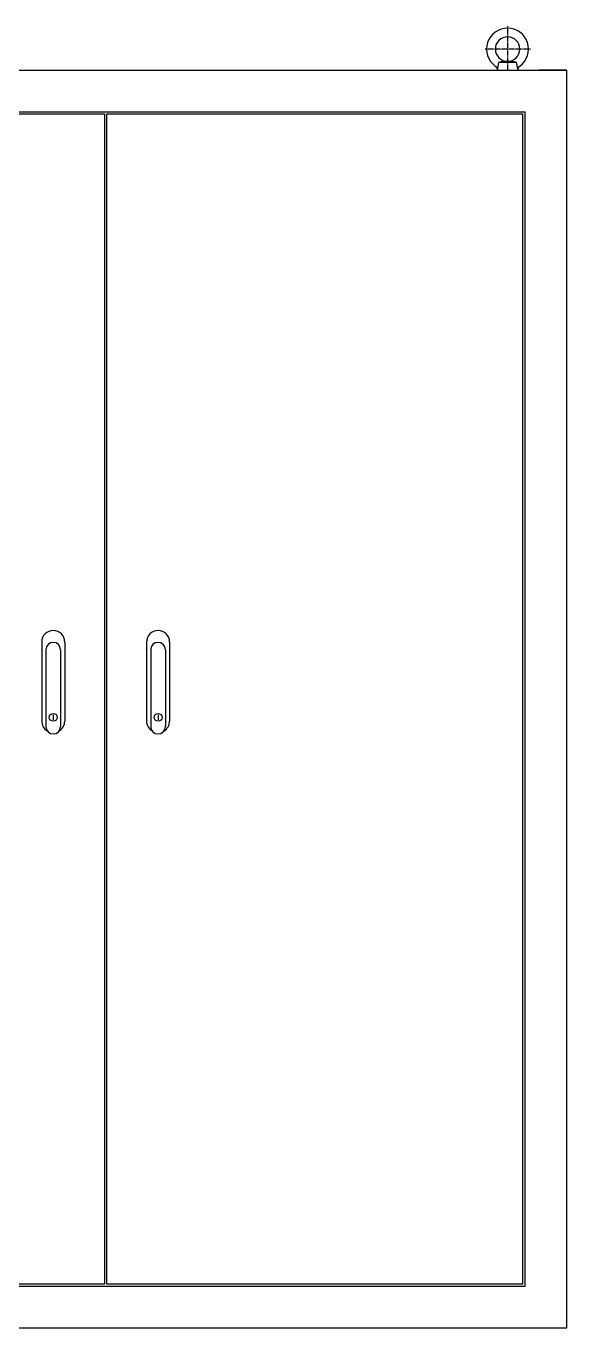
# Model space of a CAD drawing. Header units: inches. Extents: x 0 to 18221, y 0 to 6752.
# Drawn here: x 4490 to 5264, y 1378 to 3241 of the extents above; entities that cross this region are included whole.
import ezdxf

# ---------------------------------------------------------------- set-up
doc = ezdxf.new("R2010")
doc.units = ezdxf.units.IN
doc.header["$MEASUREMENT"] = 0
doc.linetypes.add('CENTER', pattern=[2, 1.25, -0.25, 0.25, -0.25])
doc.layers.add('CENTER', color=1, linetype='CENTER')

# ---------------------------------------------------------------- blocks, each defined once
blk = doc.blocks.new('M16 아이볼트')
blk.add_line((3745.9, 36354.6), (3772, 36354.6))
blk.add_lwpolyline([(3743.9, 36343.6), (3745.9, 36354.6, -0.114851), (3772, 36354.6), (3773.9, 36343.6), (3743.9, 36343.6, 0.262639), (3741.3, 36349.3, -3.080902), (3776.5, 36349.3, 0.262639), (3773.9, 36343.6)], format="xyb")
blk.add_circle((3758.9, 36373.6), 17.5)
at = {"layer": 'CENTER'}
for p, q in [((3758.9, 36406.6), (3758.9, 36343.6)), ((3725.9, 36373.6), (3791.9, 36373.6))]:
    blk.add_line(p, q, dxfattribs=at)

msp = doc.modelspace()

# ---------------------------------------------------------------- linework, layer by layer
at = {"color": 3}
for p, q in [((3744.3305, 3178.2441, 0.0102), (5164.3305, 3178.2441, 0.0102)), ((3744.3305, 3178.2441, 0.0102), (5264.3305, 3178.2441, 0.0102)), ((5264.3305, 1378.2441, 0.0102), (5264.3305, 3178.2441, 0.0102)), ((5264.3305, 1378.2441, 0.0102), (5264.3305, 3178.2441, 0.0102)), ((3804.3305, 3118.2441, 0.0102), (5104.3305, 3118.2441, 0.0102)), ((3804.3305, 3118.2441, 0.0102), (5204.3305, 3118.2441, 0.0102)), ((5204.3305, 1438.2441, 0.0102), (5204.3305, 3118.2441, 0.0102)), ((5204.3305, 1438.2441, 0.0102), (5204.3305, 3118.2441, 0.0102)), ((3804.3305, 1438.2441, 0.0102), (5104.3305, 1438.2441, 0.0102)), ((3804.3305, 1438.2441, 0.0102), (5204.3305, 1438.2441, 0.0102)), ((3744.3305, 1378.2441, 0.0102), (5164.3305, 1378.2441, 0.0102)), ((3744.3305, 1378.2441, 0.0102), (5264.3305, 1378.2441, 0.0102))]:
    msp.add_line(p, q, dxfattribs=at)
for p, q in [((5264.3305, 3178.2441, 0.0102), (5224.3305, 3178.2441, 0.0102)), ((4512.8305, 2359.7441, 0.0102), (4512.8305, 2246.7441, 0.0102)), ((4512.8305, 2359.7441, 0.0102), (4512.8305, 2246.7441, 0.0102)), ((4518.8305, 2348.7441, 0.0102), (4518.8305, 2238.7441, 0.0102)), ((4518.8305, 2348.7441, 0.0102), (4518.8305, 2238.7441, 0.0102)), ((4539.8305, 2348.7441, 0.0102), (4539.8305, 2238.7441, 0.0102)), ((4539.8305, 2348.7441, 0.0102), (4539.8305, 2238.7441, 0.0102)), ((4545.8305, 2359.7441, 0.0102), (4545.8305, 2246.7441, 0.0102)), ((4545.8305, 2359.7441, 0.0102), (4545.8305, 2246.7441, 0.0102)), ((4662.8305, 2359.7441, 0.0102), (4662.8305, 2246.7441, 0.0102)), ((4662.8305, 2359.7441, 0.0102), (4662.8305, 2246.7441, 0.0102)), ((4668.8305, 2348.7441, 0.0102), (4668.8305, 2238.7441, 0.0102)), ((4668.8305, 2348.7441, 0.0102), (4668.8305, 2238.7441, 0.0102)), ((4689.8305, 2348.7441, 0.0102), (4689.8305, 2238.7441, 0.0102)), ((4689.8305, 2348.7441, 0.0102), (4689.8305, 2238.7441, 0.0102)), ((4695.8305, 2359.7441, 0.0102), (4695.8305, 2246.7441, 0.0102)), ((4695.8305, 2359.7441, 0.0102), (4695.8305, 2246.7441, 0.0102)), ((4529.3305, 2255.696, 0.0102), (4529.3305, 2248.3412, 0.0102)), ((4529.3305, 2255.696, 0.0102), (4529.3305, 2248.3412, 0.0102)), ((4679.3305, 2255.696, 0.0102), (4679.3305, 2248.3412, 0.0102)), ((4679.3305, 2255.696, 0.0102), (4679.3305, 2248.3412, 0.0102))]:
    msp.add_line(p, q)
at = {"color": 3, "elevation": 0.0102}
for points in [[(3807.3305, 3115.2441), (3807.3305, 1441.2441), (4603.3305, 1441.2441), (4603.3305, 3115.2441)], [(5201.3305, 3115.2441), (4605.3305, 3115.2441), (4605.3305, 1441.2441), (5201.3305, 1441.2441)]]:
    msp.add_lwpolyline(points, close=True, dxfattribs=at)
for centre in [(4529.3305, 2252.0186, 0.0102), (4529.3305, 2252.0186, 0.0102), (4679.3305, 2252.0186, 0.0102), (4679.3305, 2252.0186, 0.0102)]:
    msp.add_circle(centre, 5.6774)
for centre, radius, start, end in [((4529.3305, 2359.7441, 0.0102), 16.5, 0, 180), ((4529.3305, 2359.7441, 0.0102), 16.5, 0, 180), ((4679.3305, 2359.7441, 0.0102), 16.5, 0, 180), ((4679.3305, 2359.7441, 0.0102), 16.5, 0, 180), ((4529.3305, 2348.7441, 0.0102), 10.5, 0, 180), ((4529.3305, 2348.7441, 0.0102), 10.5, 0, 180), ((4679.3305, 2348.7441, 0.0102), 10.5, 0, 180), ((4679.3305, 2348.7441, 0.0102), 10.5, 0, 180), ((4529.3305, 2246.7441, 0.0102), 16.5, 180, 238.8771042), ((4529.3305, 2238.7441, 0.0102), 10.5, 180, 0), ((4529.3305, 2238.7441, 0.0102), 10.5, 180, 0), ((4529.3305, 2246.7441, 0.0102), 16.5, 301.1228958, 0), ((4529.3305, 2246.7441, 0.0102), 16.5, 301.1228958, 0), ((4679.3305, 2246.7441, 0.0102), 16.5, 180, 238.8771042), ((4679.3305, 2246.7441, 0.0102), 16.5, 180, 238.8771042), ((4679.3305, 2238.7441, 0.0102), 10.5, 180, 0), ((4679.3305, 2238.7441, 0.0102), 10.5, 180, 0), ((4679.3305, 2246.7441, 0.0102), 16.5, 301.1228958, 0)]:
    msp.add_arc(centre, radius, start, end)

# ---------------------------------------------------------------- block references
at = {"xscale": -1}
msp.add_blockref('M16 아이볼트', (8938.259, -33165.3125, 0.0102), dxfattribs=at)

doc.saveas('drawing.dxf')
